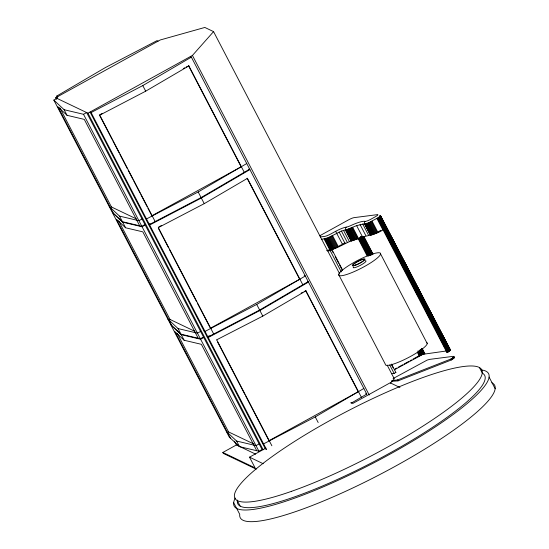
<?xml version="1.0" encoding="UTF-8"?>
<svg xmlns="http://www.w3.org/2000/svg" width="549" height="549" viewBox="0 0 549 549"><rect width="100%" height="100%" fill="white"/><g stroke="black" fill="none" stroke-linecap="round" stroke-linejoin="round"><path stroke-width="0.82" d="M321.611 239.33L327.794 237.889L341.437 231.067L348.299 229.05L356.624 225.612L368.249 222.983L378.22 217.679L380.354 215.942L380.471 215.551L379.805 215.414M326.593 250.639C337.621 249.356 346.405 241.471 357.159 239.035C366.629 234.773 378.899 235.315 386.297 226.751L380.471 215.551M386.544 227.217L450.434 349.953L447.524 352.492L446.886 352.451L382.989 229.715L383.634 229.757C384.238 229.358 387.759 227.41 385.878 227.08L387.066 229.352M392.439 380.587L397.517 379.935L450.928 359.025C451.525 358.627 455.052 356.678 453.172 356.349L429.737 359.369L427.17 360.096L393.07 378.577M391.458 381.342L398.004 380.869L451.408 359.959L454.208 357.811L453.831 356.486M382.989 229.715L384.856 228.089M55.682 97.749L87.957 113.19L192.438 55.435L213.561 31.622L204.839 27.45L160.171 39.995L55.682 97.749L56.472 99.266M390.408 383.209L394.299 378.824L387.182 365.147M319.696 235.837A3.04 0.556 -27.5 0 1 320.486 235.37L348.416 219.929A5.888 1.071 -27.5 0 1 354.078 217.644L377.458 214.632A3.39 0.618 -27.5 0 1 375.578 216.608L370.836 219.236A5.531 1.009 -27.5 0 1 365.126 221.398A20.334 3.706 -27.5 0 0 352.19 224.939L350.838 225.57A8.825 1.606 -27.5 0 1 346.364 227.121L345.657 227.828L345.534 229.283L351.545 240.956M365.126 221.398L364.474 222.091L364.296 223.553L370.307 235.219M446.886 352.451L447.311 352.19M57.556 97.571L56.767 96.048L105.339 67.602L157.014 40.64L158.078 41.154M91.107 112.545L142.781 85.582L191.361 57.137L249.665 169.133L201.085 197.578L149.41 224.541L148.347 224.033L90.043 112.03L91.107 112.545L149.41 224.541M155.154 221.549L99.767 115.146L145.698 91.182L188.877 65.894L244.264 172.297M145.43 218.433L146.501 218.941L198.175 191.978L246.748 163.533M148.587 224.5L149.657 225.008L201.332 198.045L249.905 169.6L308.209 281.603L259.636 310.048L207.961 337.011L206.891 336.503L148.587 224.5L150.083 223.676M213.698 334.018L158.311 227.615L204.249 203.645L247.421 178.363L302.815 284.759M203.981 330.903L205.045 331.411L256.719 304.448L305.292 276.003L304.228 275.495M209.382 335.727L207.138 336.969L208.201 337.477L259.876 310.514L308.449 282.069L366.753 394.072L351.113 403.227M216.491 339.906L262.793 316.114L305.971 290.833L361.359 397.229M262.525 443.366L263.589 443.88L315.263 416.917L363.843 388.472M53.843 100.096L64.123 109.711L83.517 114.295L86.646 112.559L144.95 224.562L141.82 226.291L122.427 221.714L112.147 212.099L53.843 100.096L56.979 98.367M99.396 114.974L102.395 113.314M183.27 68.618L184.766 67.788M186.262 66.964L188.877 65.894M110.376 207.563L111.454 206.973L136.317 218.866M142.033 218.962L138.904 220.691L119.517 216.114L109.23 206.499M147.928 208.195L151.874 215.771L241.347 166.697M122.674 222.18L142.061 226.758L145.197 225.028L203.501 337.031L200.364 338.76L180.978 334.183L170.691 324.562L112.387 212.566L122.674 222.18L125.591 227.78L142.822 231.85L198.21 338.253M158.695 227.025L161.687 225.371M168.92 320.033L169.998 319.436L194.868 331.335M346.247 227.142L345.65 227.217A12.037 2.196 -27.5 0 0 335.645 231.314L331.328 233.696A6.924 1.263 -27.5 0 1 324.672 236.386L320.479 236.928M338.047 246.597L341.643 244.607M378.227 231.76L380.937 230.257M200.584 331.431L197.448 333.161L178.061 328.583L167.781 318.962M197.4 303.226L210.418 328.24L299.898 279.16M181.218 334.65L200.611 339.227L203.741 337.498L262.045 449.501L258.915 451.23L239.522 446.646L229.242 437.031L170.938 325.029L181.218 334.65L184.135 340.25L201.366 344.319L256.76 450.722M301.113 293.139L302.609 292.308M304.105 291.485L305.971 290.833M227.471 432.502L228.542 431.905L254.166 444.162M256.246 469.155L223.319 453.399L222.832 452.465L237.01 444.628M259.128 443.901L255.999 445.63L236.605 441.046L226.325 431.432M395.314 368.873L396.79 368.056M398.265 367.24L402.691 364.797M404.167 363.98L408.593 361.53M410.069 360.72L411.551 359.904M413.026 359.087L419.594 355.464M394.278 369.841L422.97 354.297L446.639 350.948M245.691 395.994L268.969 440.71L358.442 391.629M222.832 452.465L255.1 467.906L249.514 457.166L265.936 448.094M327.684 250.996L330.224 250.667L331.994 249.692L342.645 270.149M391.574 373.725L394.113 373.402L395.884 372.428L391.547 364.09M421.028 354.743L421.742 354.407M422.442 354.098L423.121 353.81M331.994 249.692L327.437 250.289M395.52 372.483L395.884 372.428M385.638 226.613L386.297 226.751M449.768 349.816L450.434 349.953M453.659 357.282L454.318 357.42M113.293 213.163L57.899 106.767L67.04 115.311L84.278 119.387L139.666 225.783M190.29 56.622L191.361 57.137M248.841 169.092L249.905 169.6M247.421 178.363L247.057 178.185L299.528 278.988M56.767 96.048L57.83 96.562M307.385 281.562L308.449 282.069M151.874 215.771L152.238 215.949M399.926 387.477L390.161 382.804L352.801 403.453L350.838 402.513M365.689 393.558L366.753 394.072M210.418 328.24L210.789 328.412M268.969 440.71L269.333 440.881M255.635 454.14L236.427 444.951L234.45 441.149M249.514 457.166L263.225 463.727M125.591 227.78L116.45 219.236L171.837 325.632M184.135 340.25L174.994 331.699L230.381 438.102M335.645 231.314L342.576 244.49M489.084 377.074L495.157 388.74M479.421 367.542L482.338 373.142A139.117 25.35 -27.5 0 1 371.762 462.738A139.117 25.35 -27.5 0 1 237.429 500.077M380.347 215.441L386.297 226.922M386.421 227.108L450.434 350.118M453.714 356.376L454.325 357.584M380.114 215.393L385.947 226.593M386.187 227.06L388.164 230.848M388.953 232.364L396.447 246.762M397.236 248.272L409.067 271M409.856 272.517L416.163 284.643M416.952 286.153L424.446 300.55M425.235 302.067L437.066 324.795M437.855 326.312L444.168 338.431M444.958 339.948L450.084 349.795M453.481 356.328L453.968 357.262M380.354 215.942L386.187 227.149M386.427 227.615L450.317 350.344M453.721 356.877L454.208 357.811M400.475 255.113L401.264 256.623M428.474 308.902L429.263 310.418M380.128 216.224L385.954 227.423M386.201 227.89L450.091 350.626M453.495 357.159L453.975 358.092M379.791 216.539L385.618 227.739M385.865 228.206L449.755 350.941M453.151 357.474L453.639 358.408M379.352 216.896L385.178 228.096M385.425 228.562L449.315 351.298M452.719 357.831L453.2 358.765M384.78 228.02L385.57 229.53M378.824 217.28L384.657 228.48M384.897 228.947L448.787 351.683M452.191 358.216L452.678 359.149M378.22 217.679L384.053 228.878M384.293 229.345L448.19 352.081M451.587 358.614L452.074 359.547M377.561 218.09L383.387 229.29M383.634 229.757L447.524 352.492M450.928 359.025L451.408 359.959M388.15 238.547L388.939 240.064M396.433 254.455L397.222 255.971M409.053 278.7L409.842 280.216M416.156 292.336L416.938 293.852M424.432 308.25L425.221 309.76M437.052 332.488L437.841 334.005M444.155 346.131L444.944 347.641M376.916 218.461L382.742 229.66M372.057 221.144L377.884 232.344M371.33 221.535L377.163 232.735M370.548 221.933L376.381 233.133M369.765 222.311L375.598 233.51M368.997 222.661L374.83 233.86M368.249 222.983L374.082 234.183M367.535 223.265L373.361 234.464M366.862 223.512L372.689 234.711M366.238 223.711L372.071 234.91M365.682 223.862L371.515 235.061M365.195 223.965L371.021 235.164M380.594 253.947A23.545 4.289 -27.5 0 1 348.574 273.855A23.545 4.289 -27.5 0 1 349.706 264.954A23.545 4.289 -27.5 0 1 380.594 253.947L427.232 343.544M364.776 224.019L370.609 235.219M362.697 223.951L368.523 235.15M360.055 224.493L365.881 235.693M363.795 236.317L372.867 253.741M422.167 348.443L424.926 353.748M363.486 236.365L372.949 254.551M421.858 348.498L424.617 353.796M363.129 236.447L372.599 254.633M421.502 348.581L424.26 353.879M362.731 236.564L372.201 254.743M421.502 349.445L423.862 353.995M356.624 225.612L362.457 236.811M362.299 236.701L371.371 254.125M421.062 349.589L423.43 354.132M361.839 236.866L371.302 255.052M420.603 349.754L422.97 354.297M361.345 237.058L370.808 255.244M420.109 349.946L422.476 354.489M360.439 236.516L370.294 255.457M419.594 350.159L421.961 354.709M360.302 237.511L369.765 255.69M419.065 350.392L421.433 354.942M359.76 237.765L368.832 255.189M418.921 351.408L420.891 355.196M359.218 238.033L368.681 256.211M417.981 350.914L420.349 355.464M358.675 238.314L367.748 255.738M417.83 351.957L419.807 355.745M352.65 227.224L358.483 238.431M358.14 238.602L367.206 256.026M417.295 352.245L419.271 356.033M351.971 227.547L357.804 238.746M351.333 227.835L357.159 239.035M350.537 228.185L356.363 239.385M349.761 228.501L355.587 239.7M349.013 228.789L354.846 239.988M348.299 229.05L354.132 240.249M347.627 229.269L353.46 240.476M347.002 229.461L352.829 240.661M346.426 229.612L352.252 240.812M345.897 229.729L351.731 240.929M345.211 229.818L351.037 241.018M343.502 230.292L349.336 241.491M341.437 231.067L347.27 242.267M339.145 232.076L344.978 243.282M332.557 235.603L338.383 246.803M331.795 236.015L337.628 247.215M330.985 236.434L336.812 247.633M330.169 236.839L335.995 248.038M329.359 237.216L335.192 248.416M328.563 237.566L334.396 248.766M327.794 237.889L333.627 249.088M327.06 238.177L332.893 249.376M326.367 238.424L332.193 249.623M332.419 251.27L333.209 252.78M335.178 256.568L338.726 263.39M339.515 264.906L342.281 270.211M391.581 364.907L393.153 367.94M325.715 238.637L331.548 249.836M325.125 238.801L330.951 250.001M324.589 238.925L330.423 250.124M324.15 239L329.983 250.2M330.224 250.667L341.265 271.879M389.776 365.064L394.113 373.402M397.517 379.935L398.004 380.869M213.561 31.622L339.721 273.978M338.658 274.562L385.302 364.165A23.545 4.289 -27.5 0 0 408.36 357.605A23.545 4.289 -27.5 0 0 426.69 342.569M391.588 380.697L392.075 381.63M192.438 55.435L369.23 395.04M188.506 65.722L240.984 166.519M305.601 290.654L358.078 391.458M142.781 85.582L145.698 91.182M198.175 191.978L201.085 197.578M201.332 198.045L204.249 203.645M256.719 304.448L259.636 310.048M259.876 310.514L262.793 316.114M315.263 416.917L318.18 422.517M216.862 340.085L271.885 445.781M99.794 115.729L112.023 139.226M112.813 140.743L119.126 152.869M119.915 154.386L127.409 168.783M128.198 170.3L132.933 179.393M133.723 180.909L140.036 193.035M140.825 194.552L147.139 206.678M158.338 228.199L168.598 247.901M169.387 249.418L196.611 301.717M217.679 342.178L244.902 394.477M149.657 225.008L207.961 337.011M208.201 337.477L266.505 449.48L265.442 448.965L207.138 336.969M87.957 113.19L263.156 449.755M83.517 114.295L141.82 226.291M142.061 226.758L200.364 338.76M200.611 339.227L258.915 451.23M64.123 109.711L67.04 115.311M119.517 216.114L122.427 221.714M178.061 328.583L180.978 334.183M236.605 441.046L239.522 446.646M59.766 107.686L111.454 206.973M118.708 220.911L169.998 319.436M177.258 333.38L228.542 431.905M237.257 500.51L240.174 506.109M233.668 502.644L239.741 514.317A143.399 26.132 -27.5 0 0 380.183 474.357A143.399 26.132 -27.5 0 0 491.835 382.777M365.298 260.727A7.226 1.318 -27.5 0 1 360.268 265.4A7.226 1.318 -27.5 0 1 353.46 266.903M357.557 238.465A8.825 1.606 -27.5 0 1 355.642 239.254M354.503 239.645A8.825 1.606 -27.5 0 1 353.988 239.803M360.412 237.195A20.334 3.706 -27.5 0 1 362.601 236.317M376.971 232.44A5.531 1.009 -27.5 0 1 376.388 232.742M375.804 233.023A5.531 1.009 -27.5 0 1 375.235 233.284M374.679 233.524A5.531 1.009 -27.5 0 1 374.144 233.737M372.764 234.176A5.531 1.009 -27.5 0 1 372.4 234.251M384.396 228.055A3.39 0.618 -27.5 0 1 383.902 228.487M382.749 229.249A3.39 0.618 -27.5 0 1 382.296 229.509M336.777 247.27A6.924 1.263 -27.5 0 1 336.132 247.585M335.501 247.88A6.924 1.263 -27.5 0 1 334.876 248.155M334.272 248.409A6.924 1.263 -27.5 0 1 333.696 248.635M342.363 244.209A12.037 2.196 -27.5 0 1 345.163 242.802M481.713 369.978A143.399 26.132 -27.5 0 1 372.915 463.315A143.399 26.132 -27.5 0 1 235.281 498.025M355.642 265.002A6.423 1.173 -27.5 0 0 364.371 259.574A6.423 1.173 -27.5 0 0 355.944 262.58A6.423 1.173 -27.5 0 0 355.642 265.002M355.265 265.332A7.226 1.318 -27.5 0 0 365.085 259.224A7.226 1.318 -27.5 0 0 355.608 262.6A7.226 1.318 -27.5 0 0 355.265 265.332M291.492 491.334A139.117 25.35 -27.5 0 0 482.166 373.574A139.117 25.35 -27.5 0 0 301.367 437.176A139.117 25.35 -27.5 0 0 291.492 491.334"/></g></svg>
